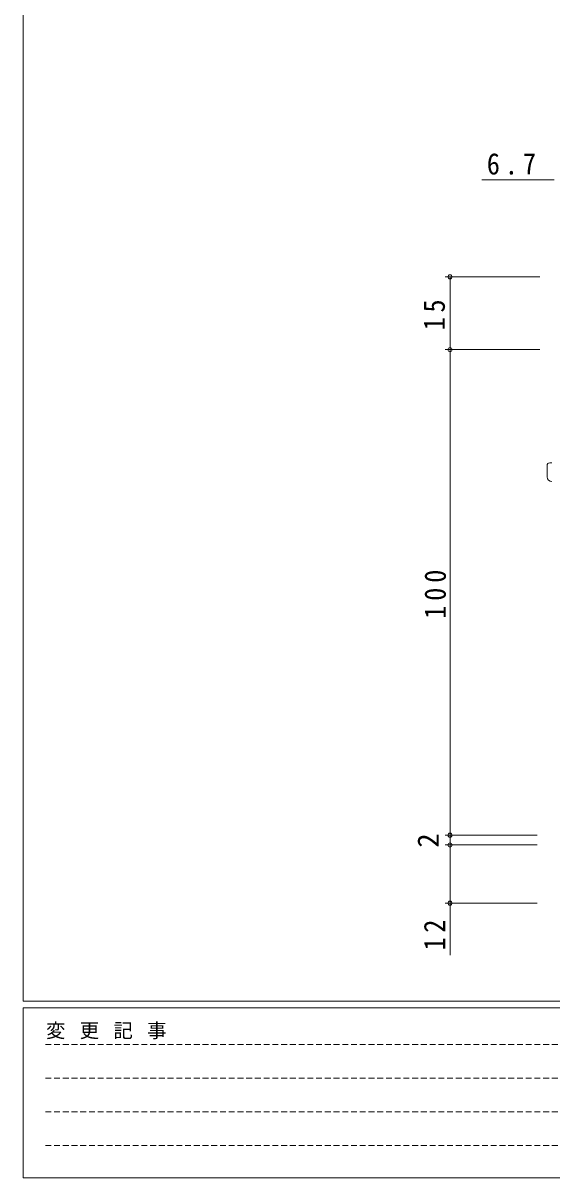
# Model space of a CAD drawing. Units: millimetres on the paper. Extents: x -420 to 373, y -297 to 267.
# Drawn here: x -417.7 to -308.7, y -297 to -59.2 of the extents above; entities that cross this region are included whole.
import ezdxf
from ezdxf.enums import TextEntityAlignment as Align

# ---------------------------------------------------------------- set-up
doc = ezdxf.new("R2010")
doc.units = ezdxf.units.MM
doc.linetypes.add('DASHED1', pattern=[1.8, 1.2, -0.6])
for name, color, linetype, lineweight in [('0-1_YKK_ZWAK', 7, 'Continuous', 9), ('0-5_YKK_13', 4, 'Continuous', 9), ('0-7_YKK_D', 6, 'Continuous', 9)]:
    doc.layers.add(name, color=color, linetype=linetype, lineweight=lineweight)
doc.styles.add('ＭＳ ゴシック', font='')
doc.styles.get('ＭＳ ゴシック').set_extended_font_data('MS Gothic')

msp = doc.modelspace()

# ---------------------------------------------------------------- linework, layer by layer
at = {"layer": '0-1_YKK_ZWAK'}
for p, q in [((-417.7, -260.6), (-417.7, 264.4)), ((352.3, -260.6), (-417.7, -260.6)), ((-417.7, -297), (-417.7, -262)), ((314.5, -262), (-417.7, -262)), ((-417.7, -297), (314.5, -297))]:
    msp.add_line(p, q, dxfattribs=at)
at = {"layer": '0-1_YKK_ZWAK', "linetype": 'DASHED1'}
for p, q in [((-413.101, -269.512), (-164.909, -269.512)), ((-413.101, -276.441), (-164.909, -276.441)), ((-413.101, -283.37), (-164.909, -283.37)), ((-413.101, -290.298), (-164.909, -290.298))]:
    msp.add_line(p, q, dxfattribs=at)
at = {"layer": '0-5_YKK_13'}
msp.add_line((-309.705, -152.609), (-309.705, -150.234), dxfattribs=at)
for centre, radius, start, end in [((-308.936, -150.86), 1.153, 78.49471, 123.87698), ((-309.241, -150.218), 0.462, 136.9505, 182.04652), ((-308.705, -152.609), 1, 180, 269.99493)]:
    msp.add_arc(centre, radius, start, end, dxfattribs=at)
at = {"layer": '0-7_YKK_D'}
for p, q in [((-308.218, -91.422), (-323.118, -91.422)), ((-311.218, -111.422), (-330.705, -111.422)), ((-329.705, -126.422), (-329.705, -111.422)), ((-311.218, -126.422), (-330.705, -126.422)), ((-311.718, -126.422), (-330.705, -126.422)), ((-329.705, -226.422), (-329.705, -126.422)), ((-311.718, -226.422), (-330.705, -226.422)), ((-311.718, -226.422), (-330.705, -226.422)), ((-329.705, -228.422), (-329.705, -226.422)), ((-311.718, -228.422), (-330.705, -228.422)), ((-311.718, -228.422), (-330.705, -228.422)), ((-329.705, -228.422), (-329.705, -240.422)), ((-311.718, -240.422), (-330.705, -240.422)), ((-329.705, -240.422), (-329.705, -251.162))]:
    msp.add_line(p, q, dxfattribs=at)
for centre in [(-329.705, -111.422), (-329.705, -126.422), (-329.705, -126.422), (-329.705, -226.422), (-329.705, -226.422), (-329.705, -228.422), (-329.705, -228.422), (-329.705, -240.422)]:
    msp.add_circle(centre, 0.425, dxfattribs=at)

# ---------------------------------------------------------------- texts
at = {"layer": '0-1_YKK_ZWAK', "insert": (-412.986, -268.447), "char_height": 2.933, "attachment_point": 7, "style": 'ＭＳ ゴシック'}
msp.add_mtext('\\T1.16;変\\~更\\~記\\~事', dxfattribs=at)
at = {"layer": '0-7_YKK_D', "color": 3, "style": 'ＭＳ ゴシック'}
msp.add_text('2', height=4.399, rotation=90, dxfattribs=at).set_placement((-330.705, -229.022), align=Align.BOTTOM_LEFT)
at = {"layer": '0-7_YKK_D', "color": 3, "insert": (-322.118, -90.422), "char_height": 4.399, "attachment_point": 7, "style": 'ＭＳ ゴシック'}
msp.add_mtext('\\T1.38;\\W0.9;6.7', dxfattribs=at)
at = {"layer": '0-7_YKK_D', "color": 3, "char_height": 4.399, "attachment_point": 7, "rotation": 90, "style": 'ＭＳ ゴシック'}
for s, insert in [('\\T1.36;\\W0.9;15', (-330.705, -122.442)), ('\\T1.38;\\W0.9;100', (-330.505, -181.862)), ('\\T1.36;\\W0.9;12', (-330.705, -250.162))]:
    msp.add_mtext(s, dxfattribs=dict(at, insert=insert))

doc.saveas('drawing.dxf')
